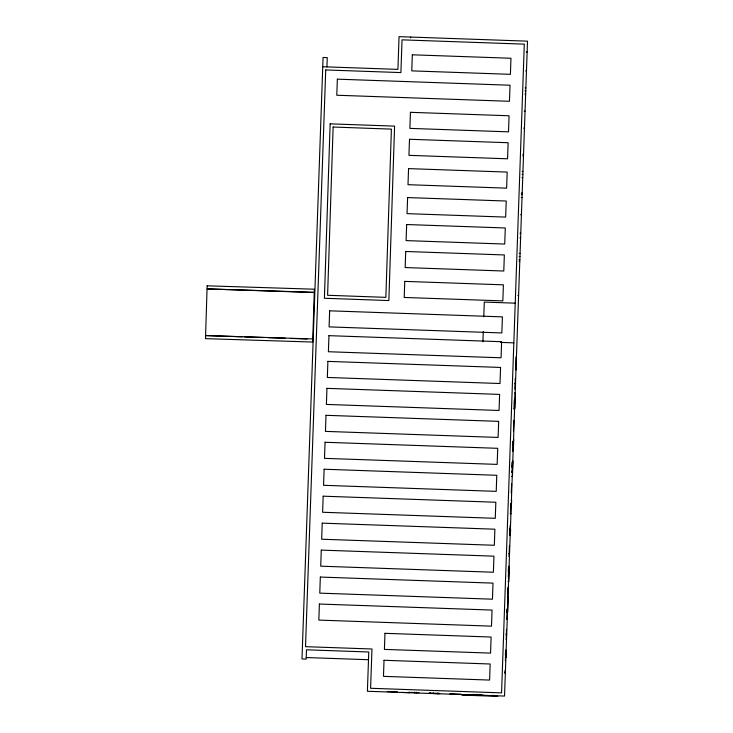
<?xml version="1.0" encoding="UTF-8"?>
<svg xmlns="http://www.w3.org/2000/svg" width="733" height="733" viewBox="0 0 733 733"><rect width="100%" height="100%" fill="white"/><g stroke="black" fill="none" stroke-linecap="round" stroke-linejoin="round"><path stroke-width="1.1" d="M433.285 692.758L433.258 693.528L439.443 693.748M326.936 66.895L327.257 57.614L323.07 57.467L301.987 658.94L306.174 659.086L306.495 649.805L368.772 651.985L367.398 691.265L504.542 696.066L527.513 41.158L399.054 36.65L397.909 69.378L322.749 66.749M410.682 37.832L410.7 37.062M414.704 692.923L414.731 692.144M416.252 692.978L416.28 692.199M430.225 693.464L430.244 692.694M437.903 693.73L437.931 692.96M451.867 694.224L451.894 693.445M482.91 341.77L483.267 331.563M483.78 316.821L484.293 302.078L515.226 303.169M473.518 694.985L473.545 694.206M476.56 695.086L476.587 694.316M478.118 694.756L484.293 695.36M494.738 695.727L492.475 695.26M505.413 655.329L505.55 651.206L506.329 651.234L506.109 657.419L505.339 657.391M507.034 609.022L506.915 612.284L507.694 612.312L508.226 597.102L507.456 597.074M508.345 571.676L508.5 567.25M510.727 503.773L510.654 505.834L511.423 505.862L511.643 499.677M511.991 467.617L512.184 462.092M512.908 441.348L512.77 445.362L513.549 445.389L513.76 439.369M514.181 405.102L514.374 399.577M504.973 672.857L505.055 670.576M505.404 660.708L505.779 649.988M506.137 639.717L506.503 629.299M506.86 619.156L507.218 608.949M507.612 597.652L507.978 587.28M508.326 577.283L508.702 566.591M509.05 556.475L509.435 545.645M509.783 535.649L510.141 525.424M510.525 514.539L510.892 504.13M511.277 493.172L511.597 483.908M511.991 472.703L512.367 462.083M512.743 451.29L513.1 441.064M513.457 430.848L513.833 420.238M514.19 410.004L514.584 398.624M514.923 389.186L515.299 378.384M515.656 368.149L516.059 356.788M509.307 566.178L508.766 581.645L507.996 581.617M512.999 461.02L512.459 476.487L511.68 476.459M312.78 338.948L205.588 335.567L242.082 336.804M244.355 336.878L263.743 337.537M268.305 337.693L285.412 338.27M291.111 338.463L307.072 339.003M526.358 51.951L527.128 51.979M525.689 70.899L526.468 70.927M525.094 87.905L525.873 87.933M524.993 90.837L525.763 90.865M524.874 94.09L525.653 94.117M524.278 111.104L525.057 111.132M523.683 128.11L524.462 128.138M522.766 154.406L523.536 154.434M522.711 155.946L523.481 155.973M522.171 171.412L522.941 171.44M522.061 174.344L522.84 174.372M521.951 177.597L522.721 177.624M521.41 193.063L522.18 193.091M521.355 194.612L522.125 194.639M521.255 197.543L522.024 197.571M520.65 214.714L521.42 214.742M519.999 233.268L520.769 233.296M519.834 237.913L520.613 237.941M519.294 253.371L520.063 253.398M519.184 256.468L519.963 256.495M519.074 259.564L519.853 259.592M519.019 261.104L519.798 261.131M517.819 295.518L518.588 295.546M500.575 342.393L513.833 342.861M515.638 363.568L516.417 363.595L516.197 369.78L515.418 369.753M514.722 383.661L515.501 383.689M514.612 392.952L515.381 392.98L514.841 408.437L513.86 408.409M513.915 406.861L514.685 406.888M512.669 442.43L513.439 442.457M512.559 445.517L513.329 445.545M511.854 465.62L512.624 465.647M511.634 471.805L512.413 471.832M510.168 513.567L510.947 513.586M509.627 529.006L510.608 529.061L510.397 535.246L509.618 535.218M509.572 530.573L510.351 530.6M508.757 553.772L509.536 553.8M507.511 589.341L508.29 589.369M506.76 610.992L507.529 611.02M506.705 612.531L507.474 612.559M506.485 618.716L507.254 618.744M505.944 634.182L506.714 634.21M306.229 657.538L368.507 659.718M504.588 672.848L505.358 672.876M387.235 691.567L397.515 691.934M408.455 692.309L418.909 692.676M429.062 693.033L439.745 693.409M449.86 693.766L461.112 694.16M471.053 694.508L481.444 694.875M461.937 695.095L497.826 696.35M402.335 692.419L410.068 692.694M462.642 694.582L470.375 694.857M207.155 285.815L205.487 338.655L312.689 342.045L314.246 292.54L207.054 288.903L314.246 292.293L314.347 289.205L207.155 285.815M330.143 123.84L324.407 298.258L388.856 300.557L394.592 126.131L330.143 123.84M333.13 127.038L327.596 295.28L385.86 297.351L391.395 129.118L333.13 127.038M325.727 69.947L305.514 646.671L371.979 648.998L370.596 688.278L501.564 692.868L524.306 44.136L402.041 39.848L400.896 72.585L325.727 69.947M337.354 79.164L336.786 95.235L509.453 101.291L510.021 85.22L337.354 79.164M319.396 604.029L318.828 620.1L491.495 626.147L492.054 610.076L319.396 604.029M320.339 577.063L319.771 593.134L492.439 599.191L493.007 583.12L320.339 577.063M321.283 550.107L320.724 566.178L493.382 572.235L493.95 556.164L321.283 550.107M322.227 523.151L321.668 539.222L494.326 545.27L494.894 529.199L322.227 523.151M323.171 496.186L322.612 512.257L495.279 518.313L495.838 502.242L323.171 496.186M324.123 469.23L323.555 485.301L496.223 491.357L496.782 475.286L324.123 469.23M325.067 442.265L324.499 458.345L497.166 464.392L497.725 448.321L325.067 442.265M326.011 415.309L325.443 431.38L498.11 437.436L498.678 421.365L326.011 415.309M326.955 388.353L326.396 404.424L499.054 410.471L499.622 394.4L326.955 388.353M327.898 361.387L327.339 377.458L499.998 383.515L500.566 367.444L327.898 361.387M329.648 310.819L329.09 326.891L501.839 332.947L502.407 316.876L329.648 310.819M328.961 335.659L328.393 351.73L501.06 357.786L501.619 341.715L328.961 335.659M384.028 660.277L383.469 676.348L489.607 680.068L490.166 663.997L384.028 660.277M384.981 633.321L384.413 649.392L490.551 653.112L491.11 637.041L384.981 633.321M409.5 139.27L408.941 155.341L507.566 158.804L508.125 142.733L409.5 139.27M410.443 112.314L409.884 128.385L508.51 131.848L509.069 115.768L410.443 112.314M412.34 54.801L411.772 70.872L510.397 74.326L510.965 58.255L412.34 54.801M405.725 251.483L405.157 267.554L503.782 271.018L504.35 254.947L405.725 251.483M406.668 224.527L406.1 240.598L504.725 244.052L505.294 227.981L406.668 224.527M407.612 197.571L407.044 213.642L505.669 217.096L506.237 201.025L407.612 197.571M408.556 168.617L407.997 184.689L506.622 188.152L507.181 172.081L408.556 168.617M404.772 281.38L404.213 297.451L502.838 300.906L503.397 284.835L404.772 281.38"/></g></svg>
